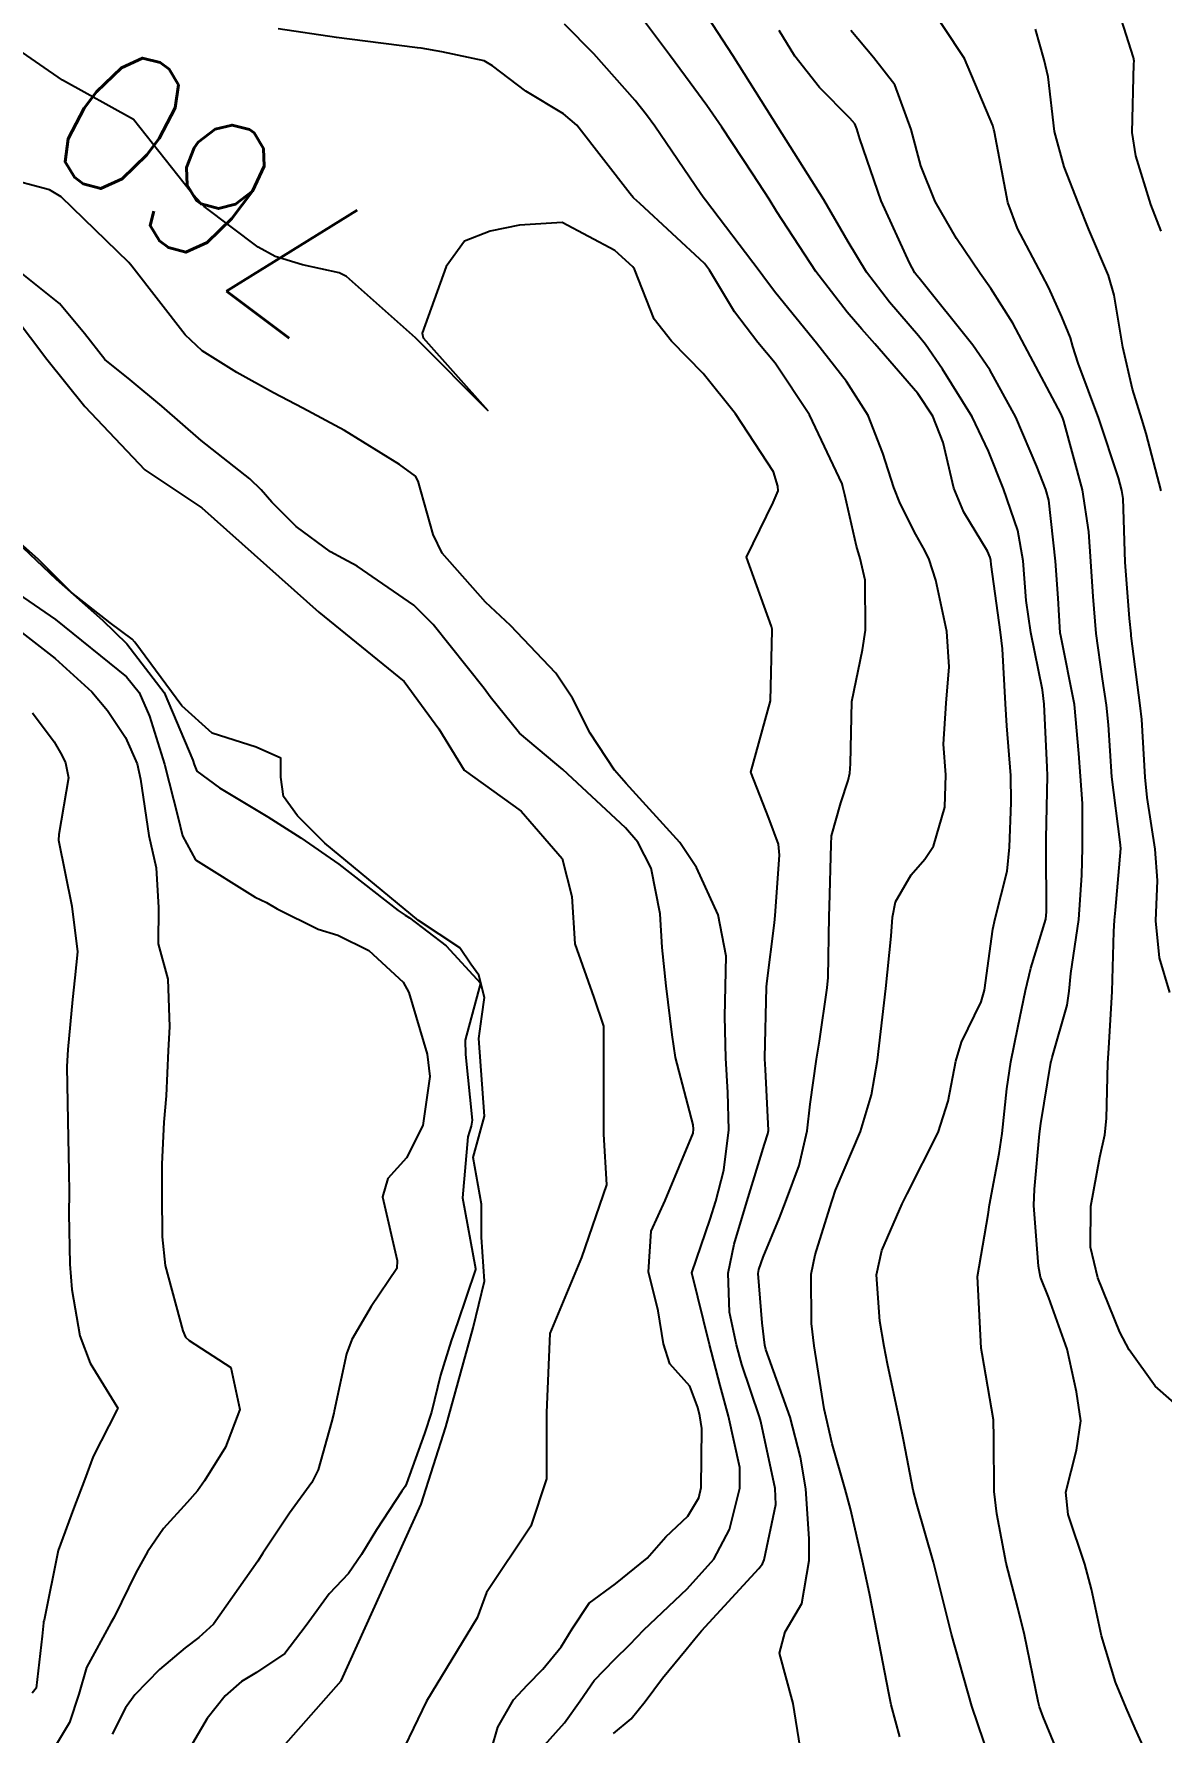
# Model space of a CAD drawing. Header units: metres. Extents: x 318500 to 325275, y 7408834 to 7428799.
# Drawn here: x 321883.5 to 321915, y 7423087.22 to 7423134.66 of the extents above; entities that cross this region are included whole.
import ezdxf
from ezdxf.enums import TextEntityAlignment as Align

# ---------------------------------------------------------------- set-up
doc = ezdxf.new("R2010")
doc.units = ezdxf.units.M
doc.header["$MEASUREMENT"] = 0
for name, color, linetype in [('Cotas', 45, 'Continuous'), ('Curvas de Nivel 1m', 11, 'Continuous'), ('Curvas de Nivel 5m', 15, 'Continuous'), ('Hidrografia', 140, 'Continuous'), ('Vias Primárias', 230, 'Continuous')]:
    doc.layers.add(name, color=color, linetype=linetype)
doc.styles.add('Style-STANDARD', font='STANDARD.shx')

msp = doc.modelspace()

# ---------------------------------------------------------------- linework, layer by layer
at = {"layer": 'Curvas de Nivel 1m', "flags": 128}
for points, elevation in [([(321915.24, 7423107.881), (321914.957, 7423108.853), (321914.85, 7423109.887), (321914.893, 7423111.011), (321914.834, 7423111.888), (321914.612, 7423113.332), (321914.555, 7423113.895), (321914.462, 7423115.51), (321914.415, 7423115.897), (321914.165, 7423117.843), (321914.16, 7423117.899), (321914.116, 7423118.326), (321913.998, 7423119.902), (321913.934, 7423121.68), (321913.905, 7423121.904), (321913.81, 7423122.261), (321913.258, 7423123.914), (321912.676, 7423125.46), (321912.534, 7423125.925), (321912.469, 7423126.172), (321912.228, 7423126.76), (321911.864, 7423127.563), (321911.67, 7423127.939), (321910.983, 7423129.225), (321910.714, 7423129.953), (321910.342, 7423131.917), (321910.335, 7423131.959), (321910.328, 7423131.987), (321910.301, 7423132.1), (321909.501, 7423133.968), (321908.346, 7423135.721)], 767), ([(321915.004, 7423129.147), (321914.711, 7423129.896), (321914.29, 7423131.252), (321914.185, 7423131.902), (321914.239, 7423133.821), (321914.242, 7423133.901), (321914.223, 7423134), (321913.624, 7423135.911)], 769), ([(321910.391, 7423085.943), (321909.71, 7423087.95), (321909.145, 7423089.959), (321908.863, 7423091.075), (321908.635, 7423091.967), (321908.174, 7423093.584), (321908.075, 7423093.976), (321907.81, 7423095.337), (321907.679, 7423095.982), (321907.354, 7423097.506), (321907.262, 7423097.989), (321907.14, 7423098.701), (321907.045, 7423099.992), (321907.197, 7423100.673), (321907.764, 7423101.982), (321907.903, 7423102.255), (321908.769, 7423103.967), (321909.047, 7423104.85), (321909.261, 7423105.96), (321909.424, 7423106.492), (321909.975, 7423107.619), (321910.046, 7423107.882), (321910.06, 7423107.949), (321910.296, 7423109.648), (321910.362, 7423109.946), (321910.696, 7423111.267), (321910.76, 7423111.943), (321910.804, 7423113.187), (321910.797, 7423113.943), (321910.689, 7423115.329), (321910.649, 7423115.944), (321910.567, 7423117.481), (321910.511, 7423117.946), (321910.25, 7423119.837), (321910.24, 7423119.949), (321910.223, 7423120.031), (321910.143, 7423120.214), (321909.487, 7423121.3), (321909.207, 7423121.97), (321908.907, 7423123.245), (321908.624, 7423123.976), (321908.199, 7423124.611), (321906.998, 7423125.998), (321906.632, 7423126.412), (321906.229, 7423126.886), (321905.352, 7423128.019), (321904.265, 7423129.693), (321904.046, 7423130.042), (321903.588, 7423130.74), (321902.72, 7423132.056), (321902.306, 7423132.66), (321901.712, 7423133.467), (321901.264, 7423134.076), (321900.338, 7423135.301)], 763), ([(321912.422, 7423085.919), (321911.706, 7423087.648), (321911.603, 7423087.931), (321911.564, 7423088.08), (321911.185, 7423089.936), (321910.993, 7423090.692), (321910.667, 7423091.941), (321910.41, 7423093.315), (321910.338, 7423093.945), (321910.325, 7423095.432), (321910.316, 7423095.945), (321909.998, 7423097.789), (321909.973, 7423097.949), (321909.87, 7423099.95), (321910.162, 7423101.681), (321910.206, 7423101.947), (321910.476, 7423103.383), (321910.555, 7423103.944), (321910.689, 7423105.192), (321910.801, 7423105.941), (321910.997, 7423106.907), (321911.212, 7423107.938), (321911.358, 7423108.565), (321911.774, 7423109.932), (321911.8, 7423110.135), (321911.784, 7423111.932), (321911.783, 7423112.184), (321911.823, 7423113.932), (321911.818, 7423114.177), (321911.734, 7423115.933), (321911.682, 7423116.338), (321911.361, 7423117.937), (321911.232, 7423118.83), (321911.141, 7423119.94), (321910.997, 7423120.79), (321910.597, 7423121.953), (321910.176, 7423123.003), (321909.717, 7423123.965), (321908.886, 7423125.297), (321908.418, 7423125.978), (321908.222, 7423126.227), (321907.407, 7423127.167), (321906.771, 7423128.002), (321906.253, 7423128.854), (321905.577, 7423130.02), (321904.3, 7423132.04), (321903.03, 7423134.053), (321902.336, 7423135.129)], 764), ([(321904.914, 7423086.796), (321904.715, 7423088.02), (321904.333, 7423089.422), (321904.494, 7423090.022), (321904.956, 7423090.81), (321905.163, 7423092.016), (321905.164, 7423092.621), (321905.067, 7423094.017), (321904.922, 7423094.9), (321904.635, 7423096.022), (321903.956, 7423097.912), (321903.925, 7423098.029), (321903.849, 7423098.651), (321903.744, 7423100.032), (321903.759, 7423100.144), (321903.877, 7423100.487), (321904.333, 7423101.586), (321904.508, 7423102.024), (321904.883, 7423103.047), (321905.106, 7423104.018), (321905.189, 7423104.759), (321905.372, 7423106.016), (321905.449, 7423106.524), (321905.668, 7423108.013), (321905.693, 7423108.303), (321905.721, 7423110.013), (321905.73, 7423110.287), (321905.777, 7423112.013), (321905.791, 7423112.255), (321906.048, 7423113.181), (321906.257, 7423113.806), (321906.303, 7423114.006), (321906.324, 7423114.268), (321906.36, 7423116.006), (321906.653, 7423117.451), (321906.741, 7423118.001), (321906.731, 7423119.401), (321906.591, 7423120.003), (321906.486, 7423120.348), (321906.158, 7423121.78), (321906.106, 7423122.011), (321906.083, 7423122.089), (321905.173, 7423124.02), (321904.212, 7423125.464), (321903.727, 7423126.037), (321903.076, 7423126.895), (321902.382, 7423128.058), (321902.243, 7423128.244), (321900.431, 7423129.924), (321900.27, 7423130.071), (321900.251, 7423130.09), (321900.167, 7423130.195), (321898.669, 7423132.106), (321898.303, 7423132.429), (321897.244, 7423133.061), (321896.316, 7423133.769), (321896.08, 7423133.907), (321894.901, 7423134.161), (321894.321, 7423134.26), (321894.223, 7423134.27), (321892.325, 7423134.515), (321891.959, 7423134.562), (321890.329, 7423134.805)], 761), ([(321907.697, 7423087.09), (321907.458, 7423087.984), (321907.386, 7423088.313), (321907.068, 7423089.99), (321906.848, 7423091.091), (321906.656, 7423091.997), (321906.323, 7423093.46), (321906.169, 7423094.004), (321905.809, 7423095.27), (321905.636, 7423096.012), (321905.585, 7423096.249), (321905.305, 7423098.015), (321905.231, 7423098.635), (321905.223, 7423100.016), (321905.336, 7423100.557), (321905.79, 7423102.011), (321905.813, 7423102.099), (321905.903, 7423102.356), (321906.596, 7423104), (321906.91, 7423105.021), (321907.072, 7423105.993), (321907.165, 7423106.789), (321907.303, 7423107.99), (321907.458, 7423109.452), (321907.496, 7423109.988), (321907.58, 7423110.413), (321908.018, 7423111.168), (321908.395, 7423111.604), (321908.641, 7423111.971), (321908.954, 7423113.059), (321908.987, 7423113.966), (321908.922, 7423114.821), (321908.997, 7423115.966), (321909.08, 7423116.98), (321909.007, 7423117.967), (321908.707, 7423119.396), (321908.519, 7423119.974), (321908.396, 7423120.231), (321908.147, 7423120.671), (321907.707, 7423121.538), (321907.526, 7423121.99), (321907.224, 7423122.944), (321906.815, 7423124.001), (321906.204, 7423124.95), (321905.372, 7423126.018), (321904.234, 7423127.419), (321903.968, 7423127.765), (321903.772, 7423128.037), (321902.269, 7423130.017), (321902.235, 7423130.061), (321902.14, 7423130.194), (321900.851, 7423132.082), (321900.619, 7423132.401), (321900.307, 7423132.794), (321899.147, 7423134.102), (321898.332, 7423134.928)], 762), ([(321915.821, 7423096.016), (321914.831, 7423096.886), (321914.103, 7423097.896), (321913.847, 7423098.394), (321913.228, 7423099.91), (321913.025, 7423100.771), (321913.031, 7423101.913), (321913.282, 7423103.278), (321913.425, 7423103.907), (321913.471, 7423104.363), (321913.512, 7423105.907), (321913.538, 7423106.325), (321913.635, 7423107.905), (321913.674, 7423109.582), (321913.699, 7423109.905), (321913.726, 7423110.182), (321913.869, 7423111.902), (321913.858, 7423112.077), (321913.62, 7423113.907), (321913.526, 7423115.359), (321913.476, 7423115.909), (321913.356, 7423116.646), (321913.187, 7423117.914), (321913.098, 7423118.943), (321913.032, 7423119.917), (321912.979, 7423120.748), (321912.801, 7423121.92), (321912.28, 7423123.837), (321912.249, 7423123.929), (321912.192, 7423124.055), (321911.187, 7423125.945), (321910.851, 7423126.575), (321910.236, 7423127.543), (321909.943, 7423127.963), (321909.278, 7423128.947), (321908.682, 7423129.976), (321908.285, 7423130.971), (321908.015, 7423131.984), (321907.554, 7423133.233), (321906.966, 7423134), (321906.331, 7423134.75)], 766), ([(321915.002, 7423121.892), (321914.579, 7423123.501), (321914.456, 7423123.897), (321914.203, 7423124.737), (321913.929, 7423125.904), (321913.686, 7423127.36), (321913.524, 7423127.911), (321912.982, 7423129.197), (321912.689, 7423129.924), (321912.285, 7423130.945), (321912.023, 7423131.934), (321911.842, 7423133.464), (321911.735, 7423133.939), (321911.487, 7423134.788)], 768), ([(321897.69, 7423086.76), (321898.329, 7423087.476), (321898.764, 7423088.099), (321899.156, 7423088.659), (321899.727, 7423089.246), (321900.151, 7423089.666), (321900.542, 7423090.078), (321901.752, 7423091.223), (321902.502, 7423092.049), (321902.935, 7423092.88), (321903.23, 7423094.038), (321903.227, 7423094.611), (321902.914, 7423096.044), (321902.68, 7423096.899), (321902.383, 7423098.052), (321901.882, 7423100.048), (321902.396, 7423101.548), (321902.555, 7423102.05), (321902.778, 7423102.916), (321902.919, 7423104.045), (321902.895, 7423105.086), (321902.837, 7423106.047), (321902.807, 7423107.208), (321902.83, 7423108.047), (321902.841, 7423108.9), (321902.62, 7423110.051), (321902.02, 7423111.372), (321901.548, 7423112.067), (321900.054, 7423113.719), (321899.721, 7423114.093), (321899.047, 7423115.123), (321898.553, 7423116.105), (321898.09, 7423116.799), (321896.822, 7423118.129), (321896.12, 7423118.788), (321894.912, 7423120.158), (321894.66, 7423120.677), (321894.243, 7423122.169), (321894.162, 7423122.3), (321893.714, 7423122.627), (321892.181, 7423123.582), (321891.016, 7423124.208), (321890.196, 7423124.633), (321889.173, 7423125.204), (321888.206, 7423125.809), (321887.725, 7423126.255), (321886.239, 7423128.173), (321886.154, 7423128.271), (321884.267, 7423130.106), (321883.937, 7423130.305), (321882.608, 7423130.66)], 759), ([(321896.109, 7423086.134), (321896.464, 7423087.363), (321896.904, 7423088.122), (321897.291, 7423088.542), (321897.723, 7423088.982), (321898.231, 7423089.607), (321898.541, 7423090.102), (321899.022, 7423090.822), (321899.753, 7423091.364), (321900.634, 7423092.077), (321901.158, 7423092.68), (321901.778, 7423093.249), (321902.08, 7423093.761), (321902.146, 7423094.055), (321902.168, 7423095.702), (321902.11, 7423096.056), (321902.052, 7423096.286), (321901.828, 7423096.885), (321901.27, 7423097.504), (321901.094, 7423098.071), (321900.941, 7423098.987), (321900.675, 7423100.078), (321900.752, 7423101.212), (321901.139, 7423102.071), (321901.919, 7423103.954), (321901.93, 7423104.06), (321901.922, 7423104.184), (321901.428, 7423106.068), (321901.334, 7423106.695), (321901.172, 7423108.072), (321901.054, 7423109.138), (321901.002, 7423110.075), (321900.746, 7423111.352), (321900.379, 7423112.085), (321900.036, 7423112.484), (321898.286, 7423114.108), (321898.062, 7423114.297), (321897.07, 7423115.125), (321896.248, 7423116.137), (321896.083, 7423116.37), (321894.661, 7423118.162), (321894.118, 7423118.697), (321892.534, 7423119.786), (321892.137, 7423120.009), (321891.788, 7423120.195), (321890.834, 7423120.897), (321890.154, 7423121.576), (321889.856, 7423121.924), (321889.537, 7423122.229), (321888.176, 7423123.302), (321887.082, 7423124.261), (321886.197, 7423124.997), (321885.481, 7423125.559), (321884.915, 7423126.289), (321884.222, 7423127.13), (321882.726, 7423128.323)], 758), ([(321883.191, 7423120.314), (321884.127, 7423119.425), (321885.423, 7423118.28), (321886.1, 7423117.624), (321887.142, 7423116.259), (321887.942, 7423114.371), (321887.977, 7423114.251), (321888.057, 7423114.065), (321888.692, 7423113.599), (321890.039, 7423112.792), (321890.964, 7423112.206), (321892.019, 7423111.465), (321893.685, 7423110.173), (321893.872, 7423110.045), (321893.998, 7423109.966), (321895.02, 7423109.185), (321895.98, 7423108.14), (321895.554, 7423106.548), (321895.564, 7423106.146), (321895.747, 7423104.318), (321895.721, 7423104.143), (321895.626, 7423103.853), (321895.483, 7423102.146), (321895.84, 7423100.17), (321895.84, 7423100.14), (321895.342, 7423098.653), (321895.166, 7423098.15), (321894.867, 7423097.191), (321894.608, 7423096.158), (321894.413, 7423095.559), (321893.91, 7423094.168), (321893.875, 7423094.083), (321893.787, 7423093.948), (321893.076, 7423092.871), (321892.653, 7423092.181), (321892.289, 7423091.65), (321891.749, 7423091.079), (321891.111, 7423090.199), (321890.518, 7423089.418), (321889.72, 7423088.888), (321889.306, 7423088.636), (321888.847, 7423088.233), (321888.342, 7423087.599), (321887.683, 7423086.472)], 758), ([(321882.13, 7423119.654), (321884.11, 7423118.3), (321886.086, 7423116.702), (321886.445, 7423116.266), (321886.736, 7423115.601), (321887.155, 7423114.259), (321887.53, 7423112.762), (321887.657, 7423112.254), (321888.02, 7423111.588), (321889.686, 7423110.543), (321890.003, 7423110.391), (321890.3, 7423110.215), (321891.449, 7423109.652), (321891.993, 7423109.479), (321892.865, 7423109.057), (321893.821, 7423108.172), (321893.976, 7423107.88), (321894.489, 7423106.162), (321894.569, 7423105.533), (321894.369, 7423104.163), (321893.911, 7423103.26), (321893.391, 7423102.69), (321893.242, 7423102.177), (321893.652, 7423100.394), (321893.643, 7423100.172), (321892.923, 7423099.11), (321892.39, 7423098.184), (321892.239, 7423097.783), (321891.896, 7423096.189), (321891.881, 7423096.127), (321891.815, 7423095.883), (321891.445, 7423094.546), (321891.266, 7423094.198), (321890.646, 7423093.338), (321889.9, 7423092.218), (321889.758, 7423091.993), (321888.517, 7423090.238), (321888.112, 7423089.867), (321887.73, 7423089.575), (321887.01, 7423088.967), (321886.322, 7423088.264), (321886.067, 7423087.903), (321885.693, 7423087.165)], 759), ([(321883.46, 7423115.695), (321884.066, 7423114.879), (321884.279, 7423114.514), (321884.382, 7423114.295), (321884.472, 7423113.875), (321884.197, 7423112.297), (321884.192, 7423112.133), (321884.566, 7423110.292), (321884.72, 7423109.021), (321884.649, 7423108.29), (321884.578, 7423107.684), (321884.451, 7423106.292), (321884.422, 7423105.814), (321884.449, 7423104.292), (321884.483, 7423102.869), (321884.485, 7423102.291), (321884.479, 7423101.704), (321884.503, 7423100.291), (321884.563, 7423099.586), (321884.79, 7423098.286), (321885.078, 7423097.527), (321885.821, 7423096.321), (321885.848, 7423096.27), (321885.843, 7423096.247), (321885.819, 7423096.215), (321885.158, 7423094.921), (321884.924, 7423094.283), (321884.609, 7423093.457), (321884.182, 7423092.294), (321883.791, 7423090.349), (321883.775, 7423090.299), (321883.769, 7423090.27), (321883.734, 7423089.897), (321883.562, 7423088.452), (321883.455, 7423088.304)], 761)]:
    msp.add_lwpolyline(points, dxfattribs=dict(at, elevation=elevation))
at = {"layer": 'Curvas de Nivel 5m', "flags": 128}
for points, elevation in [([(321914.921, 7423085.881), (321914.273, 7423087.32), (321914.024, 7423087.895), (321913.721, 7423088.619), (321913.329, 7423089.906), (321913.054, 7423091.211), (321912.863, 7423091.913), (321912.4, 7423093.301), (321912.339, 7423093.922), (321912.631, 7423095.094), (321912.755, 7423095.916), (321912.636, 7423096.726), (321912.376, 7423097.922), (321911.861, 7423099.352), (321911.627, 7423099.932), (321911.572, 7423100.236), (321911.441, 7423101.935), (321911.456, 7423102.383), (321911.597, 7423103.933), (321911.635, 7423104.222), (321911.916, 7423105.93), (321911.923, 7423105.957), (321911.952, 7423106.07), (321912.374, 7423107.524), (321912.427, 7423107.923), (321912.478, 7423108.415), (321912.696, 7423109.92), (321912.779, 7423111.158), (321912.806, 7423111.918), (321912.806, 7423113.162), (321912.743, 7423113.92), (321912.702, 7423114.556), (321912.574, 7423115.923), (321912.196, 7423117.841), (321912.182, 7423117.929), (321912.124, 7423118.897), (321912.05, 7423119.931), (321911.861, 7423121.637), (321911.781, 7423121.936), (321911.53, 7423122.579), (321910.938, 7423123.949), (321910.21, 7423125.279), (321909.733, 7423125.965), (321908.239, 7423127.832), (321908.171, 7423127.913), (321908.121, 7423127.982), (321907.969, 7423128.26), (321907.178, 7423129.996), (321906.576, 7423131.726), (321906.499, 7423132.007), (321906.44, 7423132.147), (321906.303, 7423132.302), (321905.449, 7423133.16), (321904.76, 7423134.033), (321904.331, 7423134.752)], 765), ([(321899.696, 7423087.181), (321900.195, 7423087.59), (321900.586, 7423088.077), (321901.066, 7423088.724), (321901.732, 7423089.524), (321901.969, 7423089.825), (321902.153, 7423090.054), (321903.758, 7423091.793), (321903.865, 7423091.923), (321903.907, 7423092.029), (321904.233, 7423093.576), (321904.218, 7423094.026), (321903.818, 7423095.899), (321903.778, 7423096.031), (321903.287, 7423097.491), (321903.133, 7423098.041), (321902.942, 7423098.955), (321902.899, 7423100.045), (321903.07, 7423100.854), (321903.427, 7423102.037), (321903.916, 7423103.649), (321904.013, 7423103.935), (321904.03, 7423104.029), (321903.946, 7423105.733), (321903.93, 7423106.03), (321903.929, 7423106.052), (321903.973, 7423108.03), (321903.981, 7423108.137), (321904.198, 7423109.828), (321904.217, 7423110.028), (321904.333, 7423111.719), (321904.31, 7423112.027), (321904.041, 7423112.755), (321903.534, 7423114.038), (321904.08, 7423116.03), (321904.135, 7423118.005), (321904.131, 7423118.03), (321904.111, 7423118.103), (321903.416, 7423120.041), (321904.155, 7423121.569), (321904.296, 7423121.891), (321904.29, 7423122.029), (321904.166, 7423122.423), (321903.11, 7423124.046), (321902.207, 7423125.176), (321901.317, 7423126.074), (321900.835, 7423126.69), (321900.28, 7423128.089), (321900.241, 7423128.151), (321899.739, 7423128.604), (321898.259, 7423129.395), (321897.072, 7423129.314), (321896.255, 7423129.146), (321895.531, 7423128.871), (321895.021, 7423128.158), (321894.355, 7423126.302), (321894.381, 7423126.168), (321896.19, 7423124.14), (321894.219, 7423126.113), (321894.161, 7423126.171), (321892.237, 7423127.88), (321892.031, 7423127.986), (321891.01, 7423128.208), (321890.243, 7423128.444), (321889.77, 7423128.704), (321888.264, 7423129.842), (321887.882, 7423130.254), (321886.29, 7423132.27), (321884.306, 7423133.368), (321882.916, 7423134.321)], 760), ([(321882.67, 7423118.322), (321884.094, 7423117.209), (321885.123, 7423116.284), (321885.558, 7423115.761), (321886.067, 7423115.001), (321886.386, 7423114.267), (321886.477, 7423113.842), (321886.713, 7423112.263), (321886.915, 7423111.362), (321886.988, 7423110.26), (321886.974, 7423109.244), (321887.246, 7423108.257), (321887.291, 7423106.925), (321887.259, 7423106.257), (321887.198, 7423104.99), (321887.136, 7423104.258), (321887.082, 7423103.084), (321887.076, 7423102.258), (321887.087, 7423101.053), (321887.175, 7423100.257), (321887.662, 7423098.432), (321887.737, 7423098.251), (321887.839, 7423098.158), (321889.001, 7423097.402), (321889.261, 7423096.228), (321888.859, 7423095.18), (321888.272, 7423094.243), (321888.07, 7423093.961), (321887.781, 7423093.638), (321887.122, 7423092.904), (321886.68, 7423092.261), (321886.352, 7423091.666), (321885.742, 7423090.429), (321885.649, 7423090.271), (321884.975, 7423089.028), (321884.763, 7423088.284), (321884.494, 7423087.492), (321883.785, 7423086.298)], 760)]:
    msp.add_lwpolyline(points, dxfattribs=dict(at, elevation=elevation))
at = {"layer": 'Hidrografia'}
for points in [[(321882.455, 7423127.425), (321883.869, 7423125.571), (321884.928, 7423124.247), (321886.607, 7423122.481), (321888.197, 7423121.422), (321891.465, 7423118.508), (321893.85, 7423116.566), (321894.821, 7423115.242), (321895.528, 7423114.094), (321897.118, 7423112.946), (321898.266, 7423111.622), (321898.531, 7423110.563), (321898.62, 7423109.238), (321899.15, 7423107.737), (321899.415, 7423106.943), (321899.418, 7423103.92), (321899.506, 7423102.508), (321898.799, 7423100.477), (321897.916, 7423098.358), (321897.828, 7423096.151), (321897.828, 7423094.297), (321897.386, 7423092.973), (321896.149, 7423091.119), (321895.885, 7423090.412), (321894.469, 7423088.089), (321893.497, 7423086.058)], [(321889.778, 7423086.036), (321892.084, 7423088.649), (321894.321, 7423093.592), (321895.012, 7423095.744), (321895.781, 7423098.51), (321896.089, 7423099.816), (321896.012, 7423101.045), (321896.012, 7423101.968), (321895.781, 7423103.274), (321896.089, 7423104.426), (321895.938, 7423106.593), (321896.015, 7423107.208), (321896.091, 7423107.746), (321895.938, 7423108.361), (321895.707, 7423108.668), (321895.4, 7423109.129), (321894.246, 7423109.897), (321891.633, 7423112.049), (321891.325, 7423112.356), (321890.864, 7423112.817), (321890.479, 7423113.355), (321890.403, 7423113.893), (321890.403, 7423114.431), (321889.711, 7423114.738), (321888.481, 7423115.122), (321887.635, 7423115.891), (321886.323, 7423117.671), (321886.246, 7423117.748), (321885.631, 7423118.209), (321884.555, 7423119.054), (321883.786, 7423119.822), (321883.632, 7423119.976), (321882.863, 7423120.668)]]:
    msp.add_lwpolyline(points, dxfattribs=at)
at = {"layer": 'Vias Primárias'}
for points in [[(323715.644, 7420145.548, 0), (323709.04, 7420132.939)], [(323831.088, 7420001.787, 0), (323833.844, 7420008.443, 0.220888)]]:
    msp.add_lwpolyline(points, format="xyb", dxfattribs=at)

# ---------------------------------------------------------------- texts
at = {"layer": 'Cotas', "style": 'Style-STANDARD'}
msp.add_text('760', height=4, rotation=143.1989, dxfattribs=at).set_placement((321888.458, 7423130.29, 760), align=Align.MIDDLE_CENTER)

doc.saveas('drawing.dxf')
